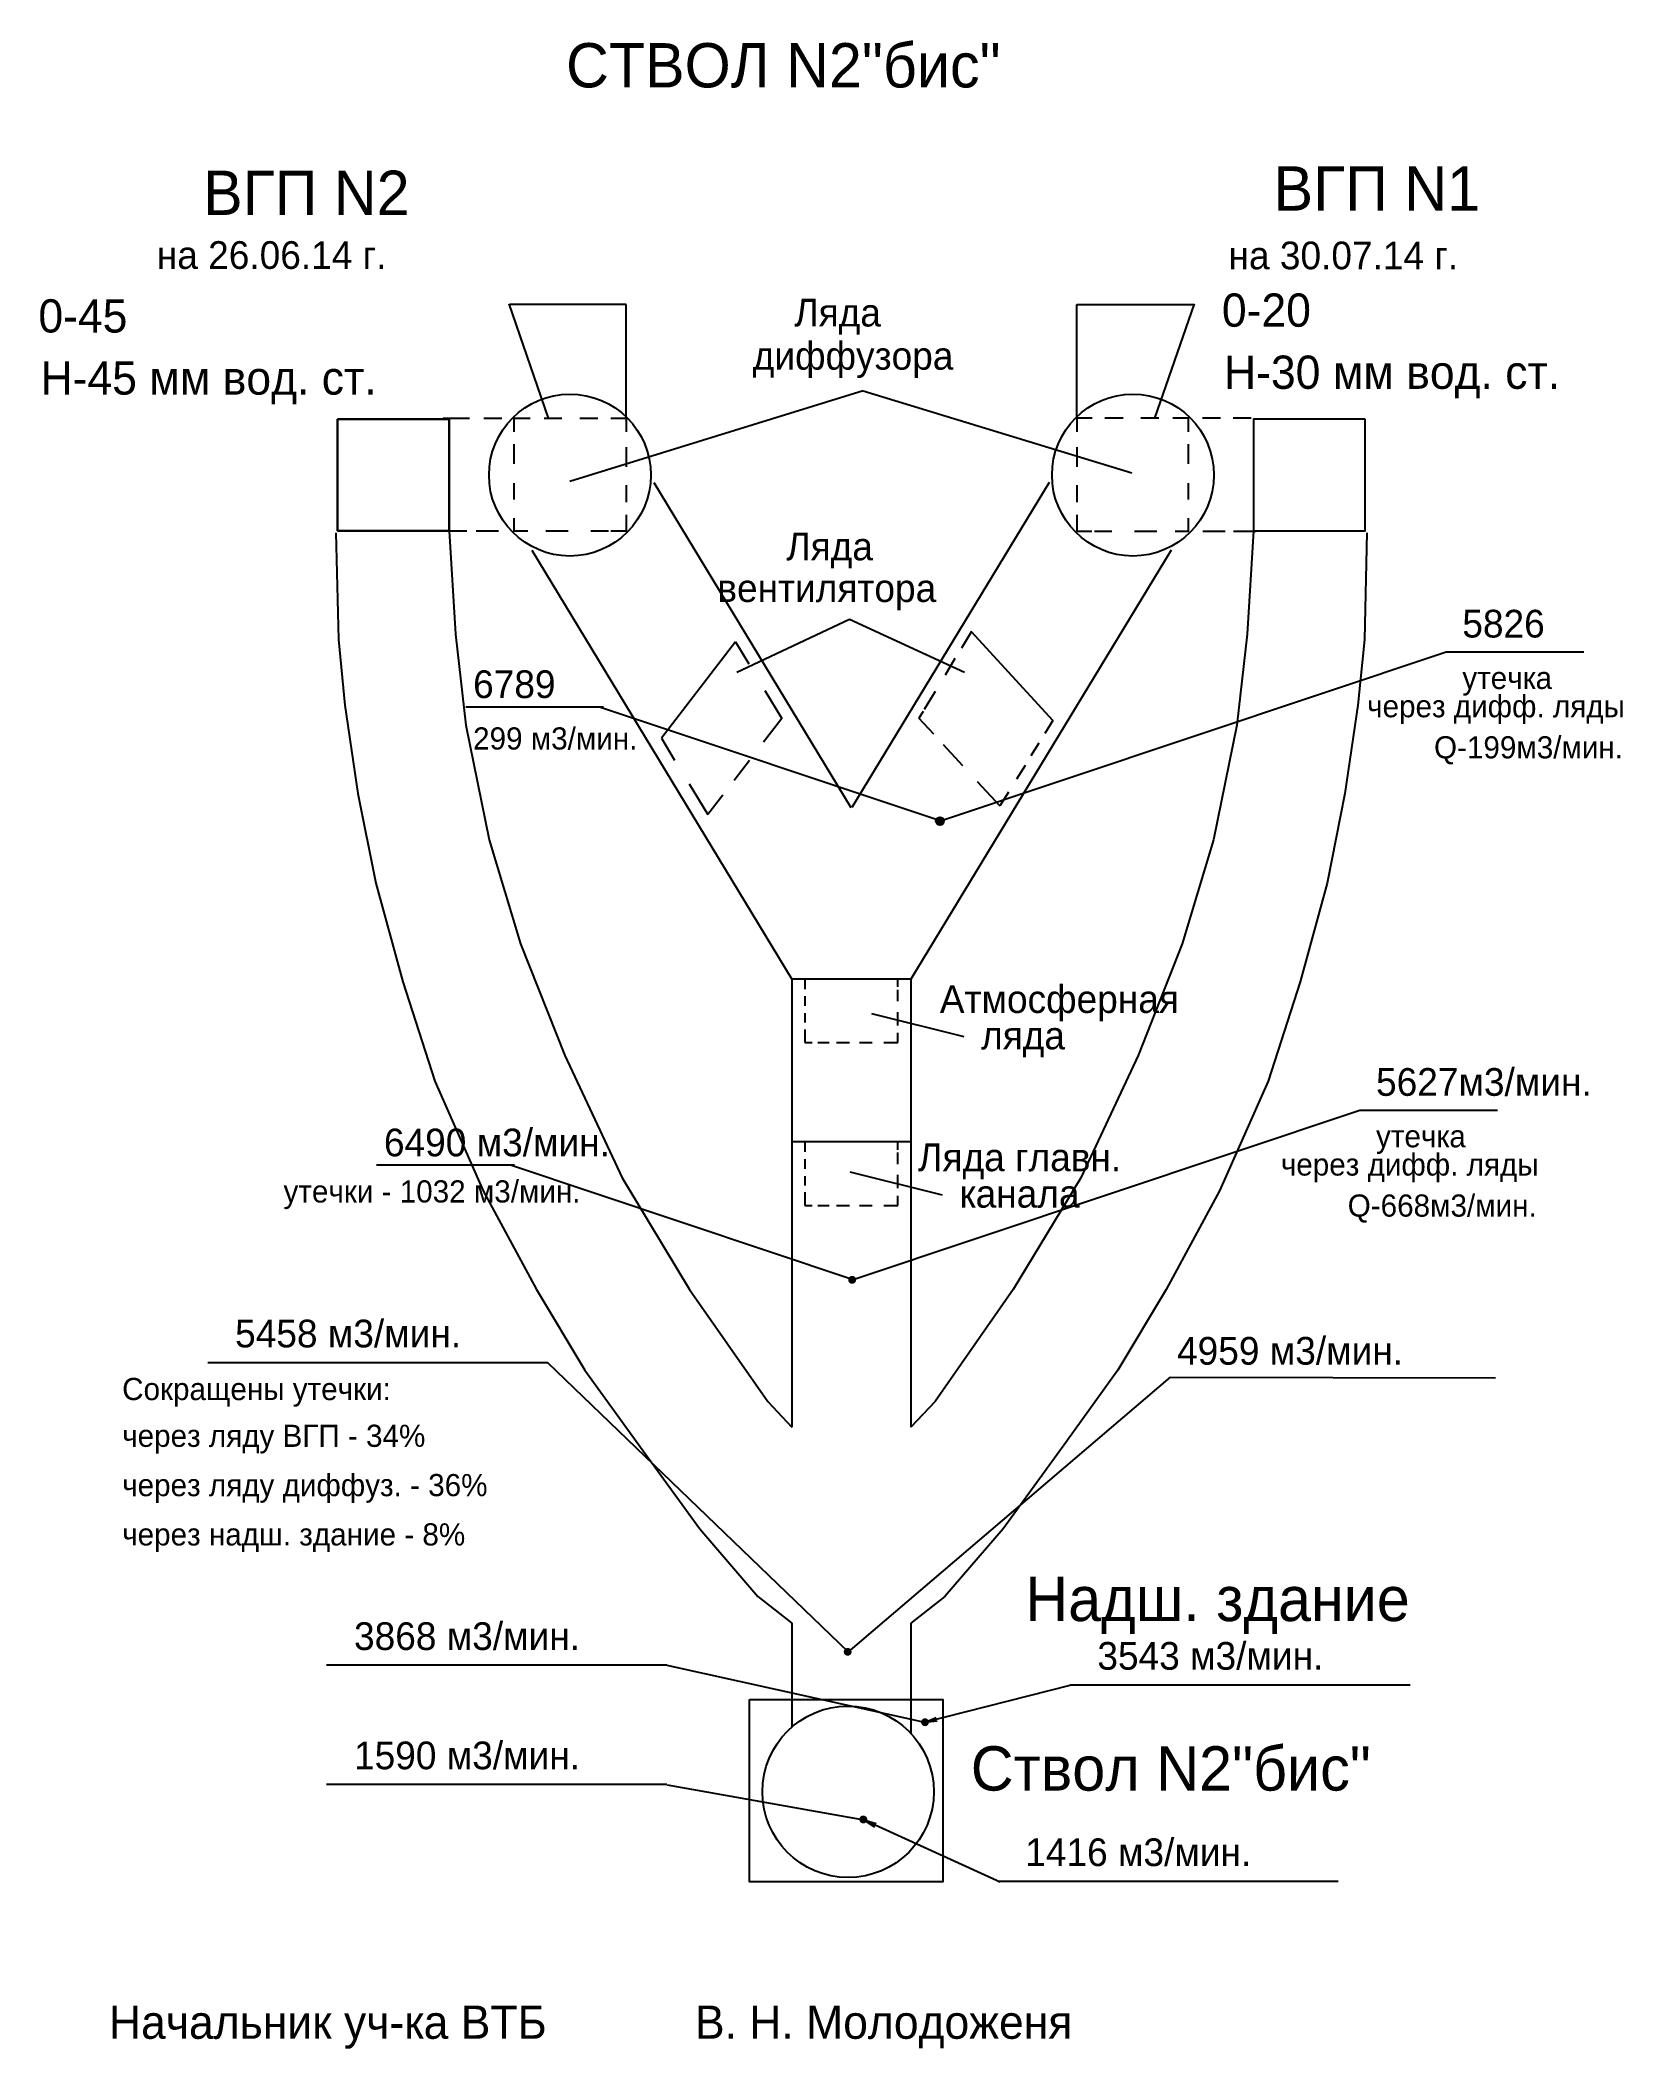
# Model space of a CAD drawing. Header units: millimetres. Extents: x -46 to 240, y -64 to 298.
import ezdxf

# ---------------------------------------------------------------- set-up
doc = ezdxf.new("R2010")
doc.units = ezdxf.units.MM

msp = doc.modelspace()

# ---------------------------------------------------------------- hatches: boundary and pattern name
h = msp.add_hatch(color=256)
h.paths.add_polyline_path([(116.1, 157.82), (116.82, 157.58), (117.44, 157.78, 0.69726)])
h.paths.add_polyline_path([(117.47, 157.56, 0.08127), (117.44, 157.78), (116.82, 157.58), (116.1, 157.82, 0.095712), (116.05, 157.56, 1)])
h = msp.add_hatch(color=256)
h.paths.add_polyline_path([(100.27, 75.05), (100.99, 74.81), (101.61, 75.02, 0.69726)])
h.paths.add_polyline_path([(101.64, 74.79, 0.08127), (101.61, 75.02), (100.99, 74.81), (100.27, 75.05, 0.095712), (100.21, 74.79, 1)])
h = msp.add_hatch(color=256)
h.paths.add_polyline_path([(99.45, 7.93), (100.18, 7.69), (100.79, 7.89, 0.69726)])
h.paths.add_polyline_path([(100.83, 7.67, 0.08127), (100.79, 7.89), (100.18, 7.69), (99.45, 7.93, 0.095712), (99.4, 7.67, 1)])
h = msp.add_hatch(color=256)
h.paths.add_polyline_path([(113.41, -4.77), (114.13, -5.02), (114.75, -4.81, 0.69726)])
h.paths.add_polyline_path([(114.78, -5.04, 0.08127), (114.75, -4.81), (114.13, -5.02), (113.41, -4.77, 0.095712), (113.36, -5.04, 1)])
h = msp.add_hatch(color=256)
h.paths.add_polyline_path([(102.27, -22.31), (103, -22.56), (103.61, -22.35, 0.69726)])
h.paths.add_polyline_path([(103.65, -22.58, 0.08127), (103.61, -22.35), (103, -22.56), (102.27, -22.31, 0.095712), (102.22, -22.58, 1)])

# ---------------------------------------------------------------- linework, layer by layer
for p, q in [((38.94, 250.91), (46.09, 230.25)), ((60.13, 250.78), (39.13, 250.78)), ((60.13, 230.25), (60.13, 250.78)), ((141.45, 230.25), (141.45, 250.78)), ((141.45, 250.78), (162.44, 250.78)), ((162.64, 250.91), (155.49, 230.25)), ((102.91, 235.2), (49.97, 218.83)), ((102.91, 235.2), (151.4, 220.39)), ((65.11, 218.66), (100.68, 160.04)), ((136.46, 218.66), (100.89, 160.04)), ((7.74, 209.56), (8.21, 190.33)), ((28.21, 209.94), (29.34, 191.26)), ((173.36, 209.94), (172.23, 191.26)), ((193.83, 209.56), (193.36, 190.33)), ((43.09, 206.46), (90.05, 129.06)), ((158.49, 206.46), (111.52, 129.06)), ((80.11, 184.44), (100.45, 194)), ((100.45, 194), (121.2, 184.44)), ((8.21, 190.33), (9.4, 178.49)), ((29.34, 191.26), (31.22, 174.84)), ((79.88, 189.92), (66.49, 172.5)), ((79.88, 189.92), (82.29, 185.92)), ((122.44, 191.78), (120.63, 188.78)), ((122.37, 191.79), (137.16, 175.73)), ((172.23, 191.26), (170.36, 174.84)), ((193.36, 190.33), (192.17, 178.49)), ((116.48, 157.46), (208.09, 188.1)), ((119.47, 186.87), (117.68, 183.9)), ((208.09, 188.1), (232.97, 188.1)), ((9.4, 178.49), (11.71, 162.54)), ((56.06, 178.13), (31.18, 178.13)), ((117.17, 157.46), (55.35, 178.13)), ((85.19, 181.11), (88.22, 176.06)), ((115.9, 180.95), (113.92, 177.67)), ((192.17, 178.49), (189.86, 162.54)), ((31.22, 174.84), (35.44, 154.2)), ((88.22, 176.06), (84.94, 171.79)), ((112.92, 176.21), (115.61, 173.29)), ((113.71, 177.32), (112.98, 176.11)), ((137.16, 175.73), (135.7, 173.37)), ((170.36, 174.84), (166.13, 154.2)), ((66.49, 172.5), (68.88, 168.58)), ((117.37, 171.38), (120.86, 167.59)), ((134.62, 171.64), (133.19, 169.33)), ((82.39, 168.48), (79.61, 164.86)), ((132.12, 167.6), (130.59, 165.13)), ((71.49, 164.29), (74.89, 158.72)), ((123.5, 164.72), (127.59, 160.29)), ((11.71, 162.54), (14.95, 146.37)), ((77.59, 162.23), (74.89, 158.72)), ((129.15, 162.8), (127.59, 160.29)), ((189.86, 162.54), (186.62, 146.37)), ((35.44, 154.2), (41.08, 135.43)), ((166.13, 154.2), (160.5, 135.43)), ((14.95, 146.37), (19.81, 128.58)), ((186.62, 146.37), (181.77, 128.58)), ((41.08, 135.43), (49.06, 115.26)), ((160.5, 135.43), (152.51, 115.26)), ((19.81, 128.58), (25.61, 110.61)), ((89.99, 129.11), (111.5, 129.11)), ((90.05, 129.06), (90.05, 48.18)), ((92.36, 129.1), (92.36, 127.26)), ((109.19, 127.63), (109.19, 129.11)), ((109.19, 125.05), (109.19, 127.14)), ((111.52, 129.06), (111.52, 48.18)), ((181.77, 128.58), (175.97, 110.61)), ((92.36, 125.98), (92.36, 124.2)), ((92.36, 122.91), (92.36, 121.19)), ((92.36, 119.96), (92.36, 117.6)), ((121.13, 118.64), (104.45, 122.78)), ((109.19, 120.7), (109.19, 123.09)), ((92.36, 117.6), (93.7, 117.6)), ((94.74, 117.6), (96.77, 117.6)), ((98.12, 117.6), (100.45, 117.6)), ((102.23, 117.6), (104.51, 117.6)), ((106.66, 117.6), (109.19, 117.6)), ((109.19, 117.6), (109.19, 119.35)), ((49.06, 115.26), (59.39, 93.21)), ((152.51, 115.26), (142.18, 93.21)), ((25.61, 110.61), (34.35, 90.82)), ((175.97, 110.61), (167.22, 90.82)), ((100.91, 74.78), (192.52, 105.41)), ((192.52, 105.41), (217.4, 105.41)), ((89.99, 99.73), (111.5, 99.73)), ((92.36, 99.72), (92.36, 97.88)), ((109.19, 98.25), (109.19, 99.73)), ((39.97, 95.45), (15.09, 95.45)), ((101.08, 74.78), (39.26, 95.45)), ((92.36, 96.59), (92.36, 94.81)), ((117.22, 90.09), (100.54, 94.23)), ((109.19, 95.67), (109.19, 97.76)), ((34.35, 90.82), (43.96, 73.06)), ((59.39, 93.21), (71.6, 73.04)), ((92.36, 93.52), (92.36, 91.81)), ((109.19, 91.31), (109.19, 93.71)), ((142.18, 93.21), (129.98, 73.04)), ((167.22, 90.82), (157.61, 73.06)), ((92.36, 90.58), (92.36, 88.21)), ((92.36, 88.21), (93.7, 88.21)), ((94.74, 88.21), (96.77, 88.21)), ((98.12, 88.21), (100.45, 88.21)), ((102.23, 88.21), (104.51, 88.21)), ((106.66, 88.21), (109.19, 88.21)), ((109.19, 88.21), (109.19, 89.96)), ((43.96, 73.06), (52.7, 58.5)), ((71.6, 73.04), (85.68, 52.86)), ((129.98, 73.04), (115.89, 52.86)), ((157.61, 73.06), (148.87, 58.5)), ((46.02, 59.83), (-15.37, 59.83)), ((100.29, 7.62), (46.02, 59.83)), ((52.7, 58.5), (63.19, 43.94)), ((148.87, 58.5), (138.38, 43.94)), ((100.23, 7.61), (158.38, 57.23)), ((158.38, 57.23), (217.01, 57.13)), ((85.68, 52.86), (90.05, 48.18)), ((115.89, 52.86), (111.52, 48.18)), ((63.19, 43.94), (73.42, 29.85)), ((138.38, 43.94), (128.15, 29.85)), ((73.42, 29.85), (83.91, 17.63)), ((128.15, 29.85), (117.66, 17.63)), ((83.91, 17.63), (90.05, 12.85)), ((117.66, 17.63), (111.52, 12.85)), ((90.05, 12.85), (90.05, -5.9)), ((111.52, 12.85), (111.52, -7.05)), ((67.48, 5.24), (6.09, 5.24)), ((67.51, 5.29), (113.97, -5.01)), ((140.2, 1.59), (113.94, -5.06)), ((201.62, 1.68), (140.23, 1.68)), ((113.95, -5.06), (116.09, -4.16)), ((113.95, -5.05), (116.25, -4.8)), ((67.48, -16.28), (6.09, -16.28)), ((67.53, -16.33), (103.05, -22.65)), ((127.63, -33.92), (103, -22.64)), ((103.01, -22.65), (104.96, -23.9)), ((103.01, -22.65), (105.24, -23.29)), ((188.61, -33.75), (127.22, -33.75))]:
    msp.add_line(p, q)
at = {"lineweight": 30}
msp.add_lwpolyline([(8.07, 230.07), (28.21, 230.07), (28.21, 209.94), (8.07, 209.94)], close=True, dxfattribs=at)
for points in [[(27.14, 230.25), (30.37, 230.25)], [(28.65, 230.25), (31.88, 230.25)], [(34.46, 230.25), (37.69, 230.25)], [(39.94, 227.81), (39.94, 230.25), (42.79, 230.25)], [(45.33, 230.25), (48.56, 230.25)], [(51.78, 230.25), (55.03, 230.25)], [(57.35, 230.25), (60.13, 230.25), (60.13, 227.77)], [(144.22, 230.25), (141.45, 230.25), (141.45, 227.77)], [(149.8, 230.25), (146.54, 230.25)], [(156.24, 230.25), (153.01, 230.25)], [(161.63, 227.81), (161.63, 230.25), (158.78, 230.25)], [(167.39, 230.25), (164.16, 230.25)], [(172.93, 230.25), (169.7, 230.25)], [(39.94, 222), (39.94, 225.57)], [(60.13, 225.02), (60.13, 221.45)], [(141.45, 225.02), (141.45, 221.45)], [(161.63, 222), (161.63, 225.57)], [(39.94, 215.58), (39.94, 218.51)], [(60.13, 218.15), (60.13, 215.08)], [(141.45, 218.15), (141.45, 215.08)], [(161.63, 215.58), (161.63, 218.51)], [(42.37, 209.86), (39.94, 209.86), (39.94, 212.24)], [(60.13, 212.84), (60.13, 209.86), (57.4, 209.86)], [(141.45, 212.84), (141.45, 209.86), (144.17, 209.86)], [(159.21, 209.86), (161.63, 209.86), (161.63, 212.24)], [(31.36, 209.86), (27.32, 209.86)], [(37.09, 209.86), (33.06, 209.86)], [(49.7, 209.86), (45.67, 209.86)], [(56.94, 209.86), (53.78, 209.86)], [(144.63, 209.86), (147.79, 209.86)], [(151.87, 209.86), (155.91, 209.86)], [(164.22, 209.86), (168.25, 209.86)], [(169.76, 209.86), (173.8, 209.86)]]:
    msp.add_lwpolyline(points)
for points in [[(193.5, 230.07), (173.36, 230.07), (173.36, 209.94), (193.5, 209.94)], [(82.41, -0.96), (117.27, -0.96), (117.27, -33.81), (82.41, -33.81)]]:
    msp.add_lwpolyline(points, close=True)
for centre, radius in [((49.99, 219.99), 14.6), ((151.59, 219.99), 14.6), ((116.76, 157.56), 0.714), ((100.19, -17.58), 15.47)]:
    msp.add_circle(centre, radius)

# ---------------------------------------------------------------- texts
for s, height, p in [('СТВОЛ N2"бис"', 8, (49.29, 289.93)), ('ВГП N1', 8, (176.97, 267.7)), ('ВГП N2', 8, (-16.2, 266.92)), ('на 26.06.14 г.', 5, (-24.56, 257.19)), ('на 30.07.14 г.', 5, (168.84, 257.12)), ('0-45', 6, (-45.92, 245.71)), ('Ляда', 5, (90.48, 246.8)), ('0-20', 6, (167.65, 246.76)), ('диффузора', 5, (82.99, 239.01)), ('H-45 мм вод. ст.', 6, (-45.54, 234.51)), ('H-30 мм вод. ст.', 6, (168.03, 235.55)), ('Ляда', 5, (89.04, 204.61)), ('вентилятора', 5, (76.59, 197.09)), ('5826', 5, (211.03, 190.68)), ('6789', 5, (32.52, 179.76)), ('утечка', 4, (211.03, 181.39)), ('через дифф. ляды', 4, (193.85, 176.29)), ('299 м3/мин.', 4, (32.52, 170.47)), ('Q-199м3/мин.', 4, (205.92, 168.87)), ('Атмосферная', 5, (116.74, 122.94)), ('ляда', 5, (124.19, 116.37)), ('5627м3/мин.', 5, (195.46, 107.99)), ('6490 м3/мин.', 5, (16.43, 97.07)), ('утечка', 4, (195.46, 98.7)), ('Ляда главн.', 5, (112.83, 94.39)), ('через дифф. ляды', 4, (178.28, 93.6)), ('утечки - 1032 м3/мин.', 4, (-1.69, 88.74)), ('канала', 5, (120.28, 87.82)), ('Q-668м3/мин.', 4, (190.35, 86.19)), ('5458 м3/мин.', 5, (-10.43, 62.6)), ('4959 м3/мин.', 5, (159.55, 59.48)), ('Сокращены утечки:', 4, (-30.81, 53.09)), ('через ляду ВГП - 34%%%', 4, (-30.81, 44.65)), ('через ляду диффуз. - 36%%%', 4, (-30.81, 35.75)), ('через надш. здание - 8%%%', 4, (-30.81, 26.86)), ('Надш. здание ', 8, (132.18, 13.22)), ('3868 м3/мин.', 5, (11.03, 8)), ('3543 м3/мин.', 5, (145.17, 4.44)), ('1590 м3/мин.', 5, (11.03, -13.52)), ('Ствол N2"бис"', 8, (122.33, -17.37)), ('1416 м3/мин.', 5, (132.16, -30.99)), ('Начальник уч-ка ВТБ            В. Н. Молодоженя', 6, (-33.19, -62.15))]:
    msp.add_text(s, height=height).set_placement(p)

doc.saveas('drawing.dxf')
